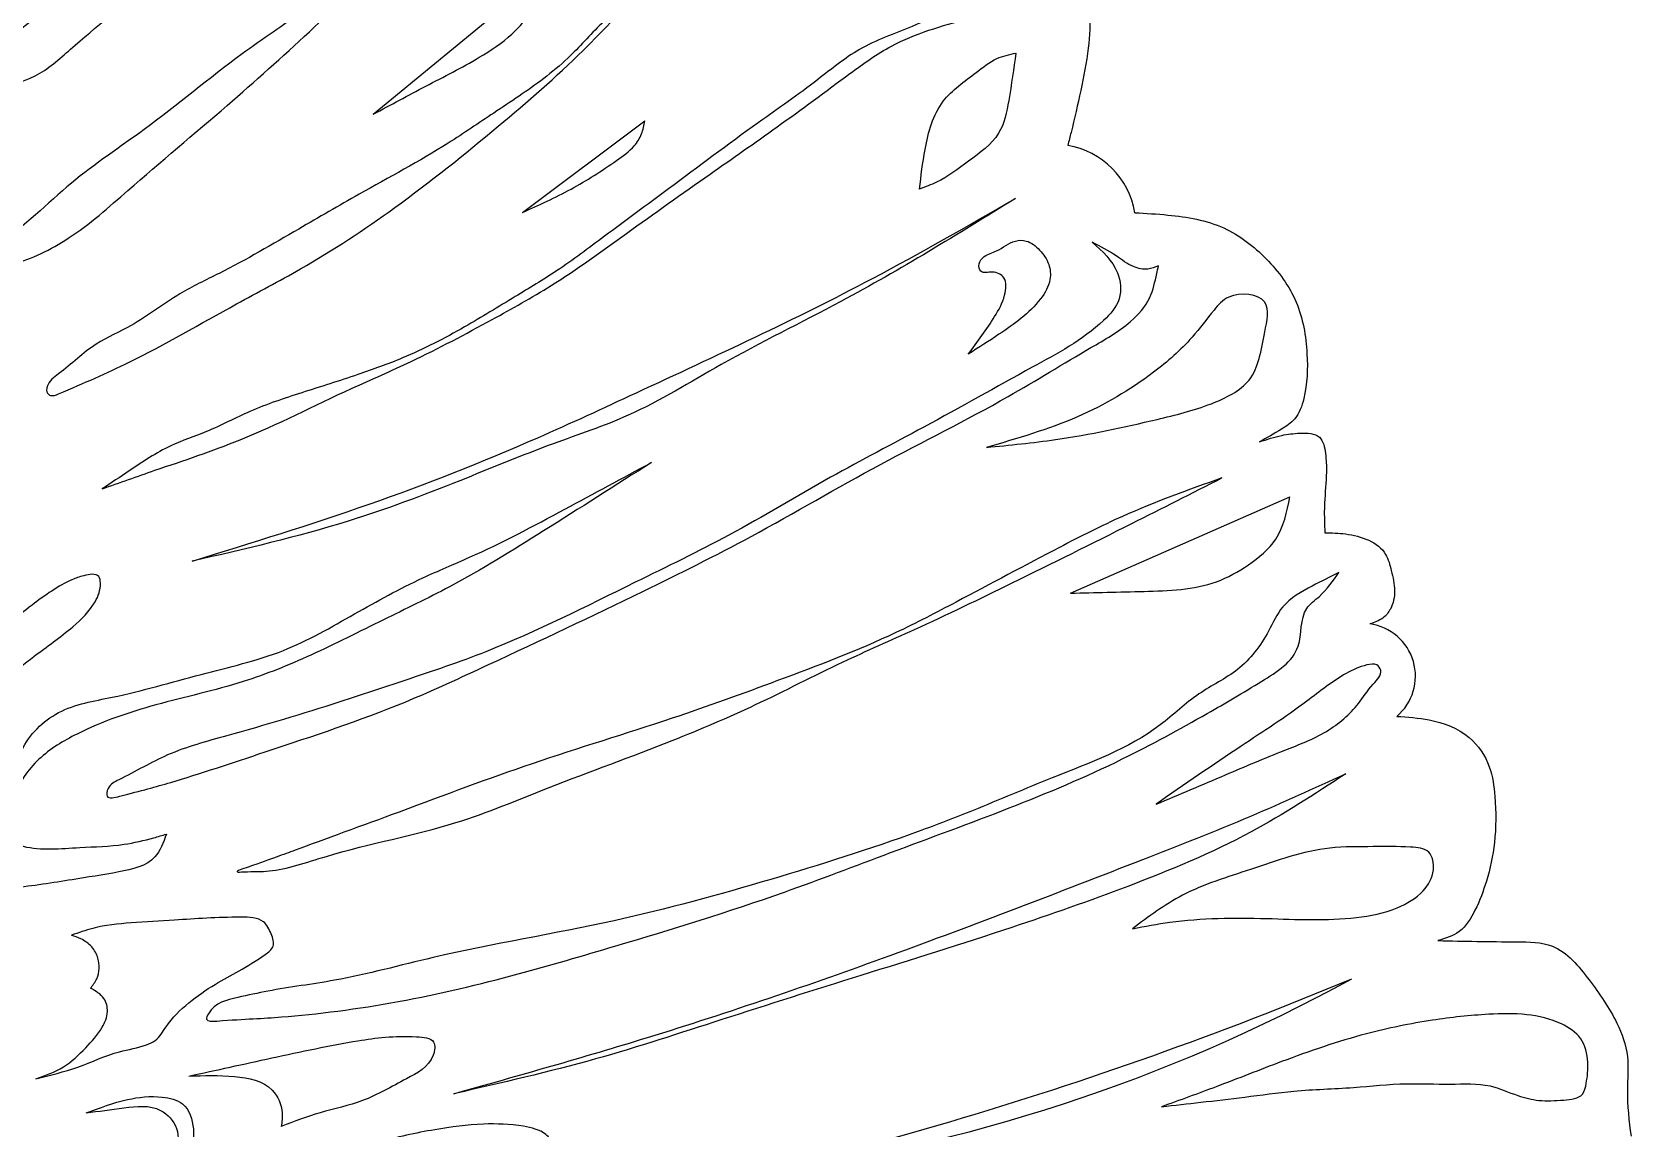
# Model space of a CAD drawing. Header units: feet. Extents: x 5.6 to 15.8, y -20.6 to -3.4.
# Drawn here: x 8.181 to 12.008, y -10.417 to -7.794 of the extents above; entities that cross this region are included whole.
import ezdxf

# ---------------------------------------------------------------- set-up
doc = ezdxf.new("R2010")
doc.units = ezdxf.units.FT
doc.header["$MEASUREMENT"] = 0

msp = doc.modelspace()

# ---------------------------------------------------------------- linework, layer by layer
for p, q in [((8.9971, -7.9912), (9.4328, -7.6328)), ((9.3547, -8.226), (9.6474, -8.0066))]:
    msp.add_line(p, q)
msp.add_lwpolyline([(10.6663, -9.137), (11.1912, -8.9065)])
for centre, radius, start, end in [((10.6256, -8.2602), 0.1976, 9.7899, 80.0664), ((11.3657, -9.3355), 0.126, 310.1504, 82.3645), ((7.7138, -1.3851), 9.4017, 280.22741, 292.68495), ((9.3912, -6.5132), 4.0463, 277.4388, 298.7867)]:
    msp.add_arc(centre, radius, start, end)
for points, knots in [([(9.9508, -5.6342), (9.9135, -5.6592), (9.8324, -5.7136), (9.7443, -5.8209), (9.6529, -5.9277), (9.61, -6.0382), (9.5498, -6.1423), (9.5042, -6.2589), (9.4378, -6.3897), (9.3436, -6.5003), (9.2915, -6.6447), (9.2025, -6.7679), (9.1027, -6.9293), (9.002, -7.0804), (8.8819, -7.2338), (8.7812, -7.3544), (8.6714, -7.4826), (8.5602, -7.5772), (8.4286, -7.7063), (8.3069, -7.8038), (8.1927, -7.9073), (8.1055, -7.9267), (8.0526, -7.9568), (8.0226, -7.9597), (8.0048, -7.9591), (7.9919, -7.9568), (7.9792, -7.9557), (7.9699, -7.9449), (7.9759, -7.9265), (8.0058, -7.9251), (8.0283, -7.8958), (8.086, -7.8405), (8.1911, -7.7615), (8.3148, -7.6478), (8.4671, -7.5453), (8.5905, -7.4571), (8.7109, -7.3713), (8.8003, -7.2889), (8.8954, -7.1942), (8.9673, -7.0863), (9.0486, -6.9969), (9.1046, -6.9081), (9.1613, -6.8173), (9.225, -6.7262), (9.2889, -6.626), (9.3193, -6.5225), (9.3852, -6.4252), (9.4438, -6.3071), (9.4998, -6.1726), (9.5636, -6.0475), (9.6202, -5.9435), (9.6567, -5.8589), (9.7027, -5.7988), (9.76, -5.7518), (9.8416, -5.6918), (9.9089, -5.6563), (9.9508, -5.6342)], [0, 0, 0, 0, 0.133873, 0.29151, 0.413852, 0.552715, 0.642973, 0.774491, 0.927441, 1.08138, 1.204854, 1.382892, 1.534291, 1.77478, 1.926831, 2.118762, 2.246155, 2.432397, 2.555942, 2.798141, 2.90419, 3.008506, 3.060456, 3.083655, 3.09781, 3.113665, 3.123325, 3.134856, 3.151253, 3.168978, 3.215518, 3.2541, 3.411813, 3.606506, 3.758227, 3.961401, 4.061904, 4.201183, 4.325826, 4.463184, 4.58864, 4.687371, 4.777559, 4.909585, 5.021369, 5.131669, 5.229579, 5.371729, 5.526713, 5.666454, 5.792667, 5.882149, 5.941714, 6.017506, 6.103678, 6.245306, 6.245306, 6.245306, 6.245306]), ([(10.2172, -6.4639), (10.1843, -6.4768), (10.0908, -6.5136), (9.9441, -6.5694), (9.8228, -6.7114), (9.6997, -6.8286), (9.5953, -6.96), (9.4881, -7.057), (9.4004, -7.2034), (9.2773, -7.3421), (9.1333, -7.4759), (9.0084, -7.6378), (8.8438, -7.7964), (8.6368, -7.9818), (8.4416, -8.1438), (8.2829, -8.2871), (8.1659, -8.3441), (8.0976, -8.3589), (8.0656, -8.3687), (8.0509, -8.3494), (8.0676, -8.3223), (8.1509, -8.2728), (8.2676, -8.151), (8.4736, -8.0161), (8.6503, -7.8657), (8.839, -7.7401), (8.975, -7.6395), (9.0799, -7.5303), (9.1525, -7.4406), (9.2486, -7.3552), (9.3468, -7.2253), (9.4637, -7.0749), (9.6058, -6.9033), (9.7191, -6.7464), (9.8558, -6.6319), (9.9558, -6.5492), (10.0509, -6.5073), (10.1318, -6.468), (10.1852, -6.4654), (10.2172, -6.4639)], [0, 0, 0, 0, 0.106523, 0.302615, 0.457949, 0.65769, 0.814036, 0.96017, 1.087954, 1.322663, 1.514088, 1.676858, 1.934192, 2.198284, 2.511023, 2.694257, 2.841333, 2.886091, 2.913863, 2.928177, 2.946519, 2.997379, 3.224388, 3.44092, 3.736435, 3.918209, 4.121205, 4.241989, 4.371394, 4.466883, 4.626481, 4.858053, 5.038559, 5.295733, 5.433869, 5.572776, 5.681807, 5.745198, 5.839984, 5.839984, 5.839984, 5.839984]), ([(10.502, -7.071), (10.4803, -7.075), (10.4023, -7.0896), (10.2693, -7.1336), (10.1046, -7.2429), (9.9601, -7.3869), (9.7992, -7.5338), (9.6492, -7.6815), (9.4892, -7.8551), (9.2866, -8.0303), (9.0641, -8.2091), (8.852, -8.3487), (8.6356, -8.4621), (8.4441, -8.5742), (8.3, -8.6365), (8.2281, -8.667), (8.2143, -8.6577), (8.2166, -8.6319), (8.2663, -8.598), (8.3247, -8.5395), (8.4336, -8.4937), (8.5224, -8.4224), (8.663, -8.357), (8.8041, -8.2743), (8.9858, -8.1685), (9.146, -8.0833), (9.2896, -7.985), (9.3879, -7.9212), (9.4744, -7.8497), (9.5329, -7.7814), (9.6141, -7.7114), (9.6928, -7.6292), (9.7908, -7.529), (9.8973, -7.4303), (10.0083, -7.3224), (10.104, -7.2317), (10.1989, -7.1651), (10.2702, -7.1189), (10.3362, -7.0836), (10.3903, -7.059), (10.4471, -7.0549), (10.4822, -7.0652), (10.502, -7.071)], [0, 0, 0, 0, 0.066162, 0.238179, 0.415897, 0.653561, 0.849095, 1.069683, 1.284889, 1.556702, 1.871953, 2.141299, 2.315484, 2.607473, 2.793033, 2.812931, 2.821541, 2.838065, 2.878625, 2.993566, 3.087841, 3.227004, 3.33312, 3.551302, 3.717679, 3.963851, 4.094611, 4.23974, 4.315146, 4.430204, 4.508592, 4.636389, 4.771221, 4.929108, 5.071802, 5.235965, 5.323601, 5.419326, 5.490421, 5.548514, 5.595775, 5.657428, 5.657428, 5.657428, 5.657428]), ([(10.5787, -7.5797), (10.5989, -7.5934), (10.6575, -7.6333), (10.7174, -7.7257), (10.7101, -7.8385), (10.6912, -7.9346), (10.6732, -8.0117), (10.6623, -8.0552), (10.6597, -8.0655)], [0, 0, 0, 0, 0.0734209, 0.2131258, 0.3023784, 0.4052394, 0.5079782, 0.5398257, 0.5398257, 0.5398257, 0.5398257]), ([(8.9971, -7.9912), (9.0391, -7.9686), (9.1237, -7.9229), (9.2379, -7.8653), (9.3274, -7.8067), (9.3776, -7.7463), (9.4122, -7.6898), (9.426, -7.6516), (9.4328, -7.6328)], [0, 0, 0, 0, 0.1430894, 0.2883903, 0.38441, 0.4606694, 0.5220807, 0.5821858, 0.5821858, 0.5821858, 0.5821858]), ([(10.6108, -7.7224), (10.5755, -7.7214), (10.4991, -7.7193), (10.3879, -7.7363), (10.2772, -7.7868), (10.1614, -7.827), (10.0482, -7.9208), (9.8933, -8.0278), (9.7246, -8.1552), (9.5635, -8.2727), (9.4443, -8.3634), (9.3299, -8.4314), (9.2097, -8.5057), (9.0846, -8.5703), (8.9522, -8.6176), (8.8293, -8.6563), (8.7059, -8.6966), (8.6064, -8.7505), (8.5033, -8.7835), (8.4238, -8.8376), (8.3699, -8.8733), (8.3482, -8.8876)], [0, 0, 0, 0, 0.105908, 0.229493, 0.332509, 0.470237, 0.593469, 0.769319, 1.036044, 1.22695, 1.36794, 1.484634, 1.625977, 1.791958, 1.905658, 2.047273, 2.178923, 2.293845, 2.385642, 2.501745, 2.579844, 2.579844, 2.579844, 2.579844]), ([(8.3482, -8.8876), (8.3904, -8.8726), (8.5005, -8.8335), (8.7051, -8.7668), (8.903, -8.664), (9.108, -8.5762), (9.266, -8.4913), (9.4412, -8.3942), (9.6103, -8.2707), (9.7898, -8.1433), (9.97, -8.0184), (10.1117, -7.9129), (10.2557, -7.808), (10.3857, -7.7726), (10.51, -7.7358), (10.5742, -7.7273), (10.6108, -7.7224)], [0, 0, 0, 0, 0.134312, 0.350709, 0.644386, 0.80132, 1.01962, 1.182151, 1.401763, 1.646671, 1.842898, 2.058957, 2.178127, 2.373362, 2.456829, 2.567226, 2.567226, 2.567226, 2.567226]), ([(10.3049, -8.17), (10.3085, -8.1386), (10.3167, -8.0668), (10.347, -7.9562), (10.4292, -7.9015), (10.4844, -7.8557), (10.5198, -7.8481), (10.5354, -7.8447)], [0, 0, 0, 0, 0.0958164, 0.2188505, 0.3235682, 0.3832505, 0.4305802, 0.4305802, 0.4305802, 0.4305802]), ([(10.5354, -7.8447), (10.5302, -7.8821), (10.5211, -7.9463), (10.5013, -8.0472), (10.4226, -8.1019), (10.3613, -8.1494), (10.3187, -8.165), (10.3049, -8.17)], [0, 0, 0, 0, 0.1143836, 0.1967896, 0.2947102, 0.3866169, 0.4302947, 0.4302947, 0.4302947, 0.4302947]), ([(9.3547, -8.226), (9.3939, -8.2083), (9.4722, -8.173), (9.5595, -8.1165), (9.6193, -8.0742), (9.6413, -8.039), (9.6454, -8.0173), (9.6474, -8.0066)], [0, 0, 0, 0, 0.1288039, 0.257113, 0.3126725, 0.3459524, 0.3784165, 0.3784165, 0.3784165, 0.3784165]), ([(8.5641, -9.0604), (8.7059, -9.0167), (8.9858, -8.9306), (9.3393, -8.7916), (9.7382, -8.6055), (10.126, -8.4272), (10.4208, -8.2579), (10.5342, -8.1928)], [0, 0, 0, 0, 0.445024, 0.878395, 1.138101, 1.765589, 2.157588, 2.157588, 2.157588, 2.157588]), ([(10.5342, -8.1928), (10.3964, -8.2779), (10.1668, -8.4198), (9.848, -8.5738), (9.6298, -8.7112), (9.4118, -8.7825), (9.1917, -8.8748), (8.9073, -8.9817), (8.6895, -9.0316), (8.5641, -9.0604)], [0, 0, 0, 0, 0.485404, 0.808826, 1.061994, 1.254338, 1.494322, 1.778525, 2.163977, 2.163977, 2.163977, 2.163977]), ([(10.8203, -8.2266), (10.8466, -8.2281), (10.9184, -8.2323), (11.034, -8.2516), (11.1387, -8.3332), (11.2154, -8.4367), (11.2356, -8.5583), (11.2324, -8.6534), (11.2093, -8.72), (11.1651, -8.7491), (11.1358, -8.7653), (11.1183, -8.775)], [0, 0, 0, 0, 0.0792433, 0.2163309, 0.3420924, 0.4677289, 0.5938895, 0.7017741, 0.7545742, 0.7950633, 0.8556414, 0.8556414, 0.8556414, 0.8556414]), ([(10.7181, -8.2975), (10.7423, -8.3191), (10.7825, -8.3549), (10.7911, -8.4364), (10.7128, -8.5225), (10.5473, -8.61), (10.3285, -8.7345), (10.0828, -8.8615), (9.8592, -8.9974), (9.5809, -9.1308), (9.3278, -9.2603), (9.0862, -9.3414), (8.8801, -9.4103), (8.6908, -9.4671), (8.5077, -9.5159), (8.4193, -9.5697), (8.3622, -9.596), (8.3559, -9.632), (8.4356, -9.6115), (8.538, -9.5838), (8.7811, -9.5025), (9.0324, -9.4201), (9.3317, -9.2809), (9.6084, -9.1516), (9.9225, -8.994), (10.2066, -8.8265), (10.4856, -8.6897), (10.6806, -8.5679), (10.8024, -8.5003), (10.8591, -8.4364), (10.8694, -8.3856), (10.8752, -8.36), (10.8766, -8.3538)], [0, 0, 0, 0, 0.094399, 0.156821, 0.220796, 0.424754, 0.721369, 0.974614, 1.254619, 1.505452, 1.900154, 2.105493, 2.269187, 2.551613, 2.700737, 2.831477, 2.864779, 2.883608, 2.913783, 3.039987, 3.277217, 3.633084, 3.852295, 4.262252, 4.551163, 4.905723, 5.251583, 5.48184, 5.595403, 5.668768, 5.728416, 5.747616, 5.747616, 5.747616, 5.747616]), ([(10.4215, -8.5652), (10.446, -8.5495), (10.5072, -8.5105), (10.5816, -8.458), (10.6206, -8.3926), (10.6165, -8.3475), (10.5941, -8.3155), (10.5655, -8.292), (10.5244, -8.2925), (10.496, -8.3185), (10.4615, -8.3272), (10.4444, -8.3465), (10.45, -8.3749), (10.4812, -8.3644), (10.5149, -8.3815), (10.5098, -8.4315), (10.4771, -8.4906), (10.4436, -8.5355), (10.4215, -8.5652)], [0, 0, 0, 0, 0.087465, 0.2179825, 0.2697478, 0.3060458, 0.3464724, 0.3851836, 0.4110366, 0.4623707, 0.4942903, 0.5157974, 0.5338438, 0.5618415, 0.5918974, 0.6332807, 0.6901571, 0.7999778, 0.7999778, 0.7999778, 0.7999778]), ([(10.8766, -8.3538), (10.8683, -8.3571), (10.849, -8.3648), (10.811, -8.3567), (10.7718, -8.3253), (10.7377, -8.3077), (10.7181, -8.2975)], [0, 0, 0, 0, 0.0263217, 0.0612388, 0.1097412, 0.1759396, 0.1759396, 0.1759396, 0.1759396]), ([(10.4651, -8.7882), (10.5389, -8.7669), (10.6806, -8.726), (10.8448, -8.6298), (10.951, -8.5373), (11.0012, -8.4687), (11.0491, -8.4132), (11.1516, -8.424), (11.1247, -8.533), (11.1125, -8.6334), (10.9931, -8.6923), (10.8385, -8.7304), (10.6576, -8.7693), (10.5203, -8.7828), (10.4651, -8.7882)], [0, 0, 0, 0, 0.229745, 0.440862, 0.565327, 0.648675, 0.696129, 0.782891, 0.854026, 0.975111, 1.081401, 1.216574, 1.464184, 1.630669, 1.630669, 1.630669, 1.630669]), ([(11.1183, -8.775), (11.1361, -8.7691), (11.168, -8.7586), (11.2147, -8.7532), (11.2678, -8.7544), (11.2778, -8.8052), (11.2796, -8.8566), (11.2732, -8.9146), (11.2734, -8.963), (11.2747, -8.9867), (11.275, -8.9925)], [0, 0, 0, 0, 0.0553913, 0.0996112, 0.147103, 0.1887499, 0.2331137, 0.3072204, 0.3610881, 0.3784865, 0.3784865, 0.3784865, 0.3784865]), ([(8.1334, -9.6311), (8.1363, -9.5902), (8.1422, -9.5062), (8.2417, -9.4084), (8.4023, -9.3839), (8.5794, -9.3302), (8.7818, -9.2852), (8.9506, -9.1871), (9.0959, -9.1066), (9.2697, -9.0356), (9.4503, -8.9393), (9.5944, -8.8615), (9.6634, -8.8242)], [0, 0, 0, 0, 0.120059, 0.246274, 0.379754, 0.599327, 0.804552, 0.996267, 1.180769, 1.302974, 1.558711, 1.794212, 1.794212, 1.794212, 1.794212]), ([(9.6634, -8.8242), (9.5773, -8.879), (9.4177, -8.9807), (9.2068, -9.112), (9.0165, -9.2024), (8.8551, -9.2848), (8.6744, -9.3585), (8.481, -9.3989), (8.3141, -9.4556), (8.2081, -9.5189), (8.1583, -9.5767), (8.1421, -9.6121), (8.1334, -9.6311)], [0, 0, 0, 0, 0.306251, 0.567877, 0.744536, 0.937618, 1.111774, 1.327727, 1.529009, 1.638559, 1.692715, 1.755021, 1.755021, 1.755021, 1.755021]), ([(11.0286, -8.8611), (10.9568, -8.8976), (10.79, -8.9825), (10.5448, -9.1038), (10.3151, -9.2157), (10.107, -9.3057), (9.9184, -9.4041), (9.6832, -9.5041), (9.4419, -9.5901), (9.1708, -9.7046), (8.9467, -9.7424), (8.7693, -9.8052), (8.7086, -9.8025), (8.6602, -9.8054), (8.75, -9.7745), (8.8352, -9.7427), (9.0922, -9.6493), (9.3775, -9.5408), (9.6877, -9.448), (9.9767, -9.3428), (10.2065, -9.2557), (10.4274, -9.1402), (10.6064, -9.0441), (10.8155, -8.9374), (10.9484, -8.8898), (11.0286, -8.8611)], [0, 0, 0, 0, 0.241606, 0.56153, 0.820589, 1.00822, 1.241241, 1.45852, 1.773786, 2.01194, 2.332548, 2.47389, 2.535496, 2.550358, 2.579348, 2.698873, 2.963495, 3.302296, 3.654316, 3.922569, 4.227742, 4.389604, 4.669788, 4.837822, 5.092852, 5.092852, 5.092852, 5.092852]), ([(10.6663, -9.137), (10.7245, -9.1357), (10.8407, -9.1331), (10.991, -9.1284), (11.0938, -9.0711), (11.1703, -9.0091), (11.1839, -8.9426), (11.1912, -8.9065)], [0, 0, 0, 0, 0.175726, 0.3508365, 0.436979, 0.5267933, 0.6338061, 0.6338061, 0.6338061, 0.6338061]), ([(11.275, -8.9925), (11.2912, -8.9928), (11.3427, -8.9937), (11.4182, -9.0196), (11.4346, -9.0858), (11.4452, -9.1295), (11.4369, -9.1713), (11.4136, -9.2003), (11.3934, -9.207), (11.3825, -9.2106)], [0, 0, 0, 0, 0.0497088, 0.1571961, 0.1982041, 0.2472542, 0.2919977, 0.320418, 0.3543245, 0.3543245, 0.3543245, 0.3543245]), ([(7.3683, -9.6251), (7.3993, -9.6012), (7.4714, -9.5456), (7.6038, -9.4747), (7.759, -9.4069), (7.9199, -9.3331), (8.0658, -9.2577), (8.1741, -9.1691), (8.252, -9.1131), (8.3041, -9.0943), (8.3416, -9.0874), (8.3466, -9.1246), (8.3301, -9.1695), (8.27, -9.2278), (8.1709, -9.2964), (8.0576, -9.393), (7.9781, -9.4842), (7.9076, -9.5403), (7.8503, -9.5355), (7.7834, -9.5283), (7.7123, -9.5147), (7.6344, -9.5262), (7.5545, -9.5476), (7.4659, -9.5852), (7.4016, -9.6115), (7.3683, -9.6251)], [0, 0, 0, 0, 0.117125, 0.272805, 0.448673, 0.625284, 0.805102, 0.936474, 1.049716, 1.079312, 1.115548, 1.131917, 1.178007, 1.258263, 1.375565, 1.542439, 1.699986, 1.743866, 1.802796, 1.862041, 1.949416, 2.016439, 2.096409, 2.197074, 2.304856, 2.304856, 2.304856, 2.304856]), ([(11.3085, -9.0872), (11.2945, -9.1075), (11.2725, -9.1394), (11.2123, -9.1815), (11.2276, -9.2834), (11.1119, -9.3557), (10.9727, -9.4378), (10.7722, -9.5475), (10.518, -9.6543), (10.2453, -9.753), (9.9341, -9.873), (9.6357, -9.9647), (9.3266, -10.0548), (9.068, -10.1177), (8.8049, -10.1523), (8.6867, -10.156), (8.5934, -10.163), (8.6142, -10.1176), (8.6718, -10.1046), (8.7733, -10.0824), (8.9324, -10.0631), (9.2042, -9.988), (9.5577, -9.9323), (9.944, -9.8256), (10.2302, -9.7359), (10.4534, -9.6497), (10.6463, -9.5666), (10.843, -9.4962), (10.9672, -9.3745), (11.0739, -9.3251), (11.1351, -9.2447), (11.1716, -9.1596), (11.2407, -9.1216), (11.2874, -9.0979), (11.3085, -9.0872)], [0, 0, 0, 0, 0.074107, 0.116346, 0.208775, 0.329352, 0.480791, 0.711549, 1.006361, 1.309704, 1.580884, 2.006584, 2.247263, 2.542055, 2.823675, 2.978424, 3.003866, 3.017597, 3.098086, 3.171651, 3.333455, 3.57536, 4.017298, 4.404887, 4.776354, 4.916869, 5.121766, 5.409788, 5.528185, 5.637726, 5.755741, 5.822506, 5.909122, 5.980925, 5.980925, 5.980925, 5.980925]), ([(10.8708, -9.6419), (10.9385, -9.5952), (11.0584, -9.5124), (11.2124, -9.4134), (11.3071, -9.336), (11.3639, -9.3105), (11.3981, -9.3038), (11.4165, -9.3289), (11.382, -9.3611), (11.3503, -9.4132), (11.2787, -9.4753), (11.1646, -9.5171), (11.0288, -9.5756), (10.9262, -9.6187), (10.8708, -9.6419)], [0, 0, 0, 0, 0.246493, 0.436627, 0.552285, 0.605766, 0.62941, 0.645522, 0.683495, 0.741718, 0.842984, 0.952636, 1.1063, 1.286571, 1.286571, 1.286571, 1.286571]), ([(11.447, -9.4318), (11.4728, -9.4335), (11.5334, -9.4374), (11.6213, -9.4701), (11.673, -9.5467), (11.6843, -9.6362), (11.685, -9.7289), (11.6652, -9.8209), (11.6381, -9.8925), (11.6028, -9.951), (11.5638, -9.9629), (11.5455, -9.9685)], [0, 0, 0, 0, 0.0779502, 0.18246, 0.2676134, 0.3398517, 0.4503442, 0.5447925, 0.6192181, 0.6825491, 0.7379704, 0.7379704, 0.7379704, 0.7379704]), ([(9.1906, -10.3347), (9.3454, -10.2911), (9.6968, -10.1922), (10.2466, -10.0038), (10.7248, -9.819), (11.0896, -9.6766), (11.2494, -9.6036), (11.3249, -9.5691)], [0, 0, 0, 0, 0.482468, 1.095029, 1.742443, 2.020612, 2.269473, 2.269473, 2.269473, 2.269473]), ([(11.3249, -9.5691), (11.2505, -9.6177), (11.0859, -9.7252), (10.8126, -9.8379), (10.4994, -9.9477), (10.1737, -10.0487), (9.8415, -10.1533), (9.5203, -10.2595), (9.304, -10.3088), (9.1906, -10.3347)], [0, 0, 0, 0, 0.26613, 0.588623, 0.882846, 1.262423, 1.611272, 1.927885, 2.276528, 2.276528, 2.276528, 2.276528]), ([(7.973, -9.6687), (7.998, -9.6775), (8.061, -9.6997), (8.1613, -9.7569), (8.2858, -9.7446), (8.3902, -9.7426), (8.459, -9.7264), (8.4922, -9.7166), (8.5023, -9.7136)], [0, 0, 0, 0, 0.0797749, 0.2007248, 0.3360979, 0.4425141, 0.5152774, 0.5467058, 0.5467058, 0.5467058, 0.5467058]), ([(8.5023, -9.7136), (8.4952, -9.7337), (8.4771, -9.7849), (8.3792, -9.8074), (8.2679, -9.8232), (8.1541, -9.8434), (8.0511, -9.8452), (7.996, -9.8523), (7.9692, -9.8557)], [0, 0, 0, 0, 0.0609227, 0.1547594, 0.2682482, 0.4107665, 0.4965883, 0.5773401, 0.5773401, 0.5773401, 0.5773401]), ([(10.8141, -9.9399), (10.8529, -9.911), (10.9388, -9.8471), (11.1049, -9.7975), (11.2543, -9.742), (11.3871, -9.7442), (11.462, -9.7426), (11.53, -9.7485), (11.54, -9.8056), (11.5097, -9.8575), (11.4413, -9.898), (11.3124, -9.9234), (11.1298, -9.913), (10.9497, -9.9141), (10.844, -9.9342), (10.8141, -9.9399)], [0, 0, 0, 0, 0.144045, 0.318639, 0.51519, 0.618475, 0.708394, 0.753371, 0.796955, 0.852519, 0.927005, 1.027425, 1.242781, 1.473835, 1.565078, 1.565078, 1.565078, 1.565078]), ([(8.1901, -10.2991), (8.2238, -10.2908), (8.292, -10.2741), (8.3764, -10.2337), (8.4414, -10.2245), (8.4826, -10.206), (8.5067, -10.1619), (8.5542, -10.116), (8.6149, -10.0737), (8.6796, -10.0401), (8.7242, -10.0123), (8.7641, -9.9833), (8.7529, -9.9502), (8.7343, -9.9128), (8.6401, -9.9112), (8.5409, -9.9185), (8.4214, -9.925), (8.338, -9.9333), (8.292, -9.9496), (8.275, -9.9556)], [0, 0, 0, 0, 0.104217, 0.210297, 0.277207, 0.300682, 0.342243, 0.421654, 0.498171, 0.563876, 0.637501, 0.665145, 0.694976, 0.729141, 0.784927, 0.943824, 1.047813, 1.139972, 1.193939, 1.193939, 1.193939, 1.193939]), ([(8.3208, -10.0824), (8.3264, -10.0751), (8.342, -10.0546), (8.3435, -10.015), (8.325, -9.9814), (8.3005, -9.964), (8.2826, -9.9581), (8.275, -9.9556)], [0, 0, 0, 0, 0.0272613, 0.0764492, 0.1074061, 0.1396412, 0.1637216, 0.1637216, 0.1637216, 0.1637216]), ([(11.5455, -9.9685), (11.6073, -9.9697), (11.6974, -9.9715), (11.8354, -9.9715), (11.9106, -10.0645), (11.9715, -10.1512), (12.0049, -10.2441), (11.9951, -10.3365), (12.003, -10.4), (12.0076, -10.4367)], [0, 0, 0, 0, 0.1880119, 0.2746586, 0.3938655, 0.516701, 0.6002784, 0.6809529, 0.7917899, 0.7917899, 0.7917899, 0.7917899]), ([(8.1901, -10.2991), (8.2129, -10.291), (8.2581, -10.2751), (8.3081, -10.2269), (8.3467, -10.1843), (8.3651, -10.1413), (8.3552, -10.1014), (8.3331, -10.0891), (8.3208, -10.0824)], [0, 0, 0, 0, 0.0718876, 0.1419774, 0.2047107, 0.2444804, 0.2769673, 0.317146, 0.317146, 0.317146, 0.317146]), ([(10.8839, -10.3658), (10.9276, -10.3502), (11.0239, -10.3156), (11.185, -10.2513), (11.3564, -10.1921), (11.5234, -10.1579), (11.652, -10.144), (11.7567, -10.1418), (11.8335, -10.1596), (11.8937, -10.1986), (11.9067, -10.2577), (11.9025, -10.3012), (11.8932, -10.3461), (11.8398, -10.3504), (11.7901, -10.3537), (11.73, -10.3391), (11.6638, -10.3074), (11.5711, -10.3139), (11.4626, -10.3077), (11.338, -10.3221), (11.2086, -10.3252), (11.0872, -10.3429), (10.9815, -10.3547), (10.9152, -10.3623), (10.8839, -10.3658)], [0, 0, 0, 0, 0.139317, 0.30699, 0.520436, 0.682083, 0.817251, 0.908347, 0.994365, 1.052368, 1.111366, 1.16186, 1.18897, 1.236237, 1.295498, 1.347201, 1.417396, 1.513012, 1.618258, 1.745034, 1.887694, 2.006389, 2.112356, 2.206804, 2.206804, 2.206804, 2.206804]), ([(8.5561, -10.2926), (8.6217, -10.2782), (8.7554, -10.249), (8.9424, -10.2085), (9.0587, -10.1944), (9.1487, -10.2015), (9.14, -10.2668), (9.0651, -10.3039), (8.9779, -10.3551), (8.8716, -10.3773), (8.8081, -10.4013), (8.7773, -10.4129)], [0, 0, 0, 0, 0.203175, 0.413339, 0.553602, 0.596822, 0.628271, 0.713546, 0.830918, 0.935952, 1.034738, 1.034738, 1.034738, 1.034738]), ([(8.5561, -10.2926), (8.5919, -10.2914), (8.6589, -10.2891), (8.7551, -10.3075), (8.7829, -10.3717), (8.7788, -10.4021), (8.7773, -10.4129)], [0, 0, 0, 0, 0.1095578, 0.2052774, 0.2644889, 0.2970753, 0.2970753, 0.2970753, 0.2970753]), ([(8.3101, -10.3808), (8.3428, -10.3686), (8.4018, -10.3466), (8.4806, -10.3378), (8.5513, -10.3538), (8.5714, -10.4173), (8.5644, -10.4695), (8.555, -10.4996), (8.5513, -10.5116)], [0, 0, 0, 0, 0.1039952, 0.1877304, 0.2389114, 0.3039802, 0.3608705, 0.3983696, 0.3983696, 0.3983696, 0.3983696]), ([(8.3101, -10.3808), (8.3398, -10.3766), (8.398, -10.3684), (8.4829, -10.3587), (8.537, -10.4178), (8.5246, -10.4861), (8.5172, -10.5309), (8.5132, -10.555)], [0, 0, 0, 0, 0.0915617, 0.17941, 0.2370892, 0.3009646, 0.375288, 0.375288, 0.375288, 0.375288]), ([(8.9007, -10.7388), (8.9463, -10.7106), (9.0253, -10.6619), (9.1603, -10.6049), (9.2828, -10.5499), (9.3926, -10.5361), (9.4368, -10.4873), (9.4315, -10.455), (9.4057, -10.4231), (9.3432, -10.408), (9.2541, -10.4049), (9.1373, -10.4206), (9.0069, -10.448), (8.9202, -10.4846), (8.876, -10.5032)], [0, 0, 0, 0, 0.160459, 0.277921, 0.438502, 0.566196, 0.591917, 0.62395, 0.653999, 0.710981, 0.80685, 0.923934, 1.062266, 1.205624, 1.205624, 1.205624, 1.205624])]:
    msp.add_open_spline(points, degree=3, knots=knots)

doc.saveas('drawing.dxf')
